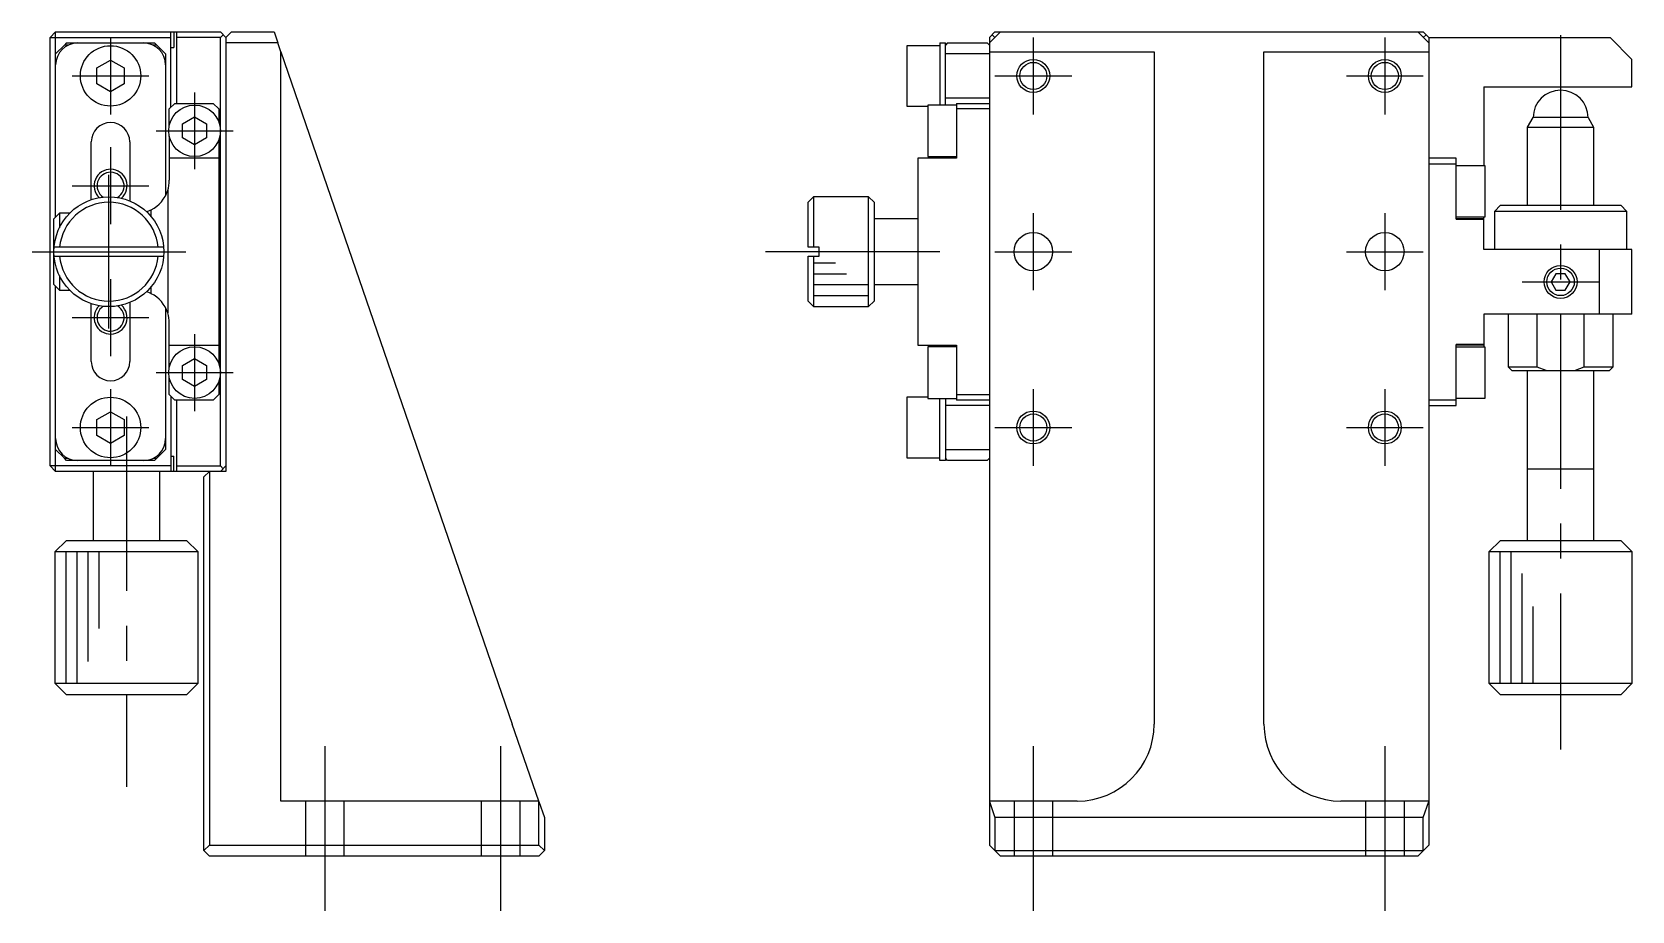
# Model space of a CAD drawing. Extents: x 0 to 312, y -8 to 225.
# Drawn here: x 166.3 to 312, y 75.9 to 155.9 of the extents above; entities that cross this region are included whole.
import ezdxf

# ---------------------------------------------------------------- set-up
doc = ezdxf.new("R2010")
doc.units = 0
doc.header["$LTSCALE"] = 0.5
doc.linetypes.add('CENTER', pattern=[50.8, 31.75, -6.35, 6.35, -6.35])
doc.linetypes.add('DASHED', pattern=[19.05, 12.7, -6.35])
for name, color, linetype in [('MSM_CENTER', 1, 'CENTER'), ('MSM_CONTINUOUS', 7, 'CONTINUOUS'), ('MSM_DASHED', 4, 'DASHED'), ('MSM_NARROW', 5, 'CONTINUOUS')]:
    doc.layers.add(name, color=color, linetype=linetype)

msp = doc.modelspace()

# ---------------------------------------------------------------- linework, layer by layer
at = {"layer": 'MSM_CENTER'}
for p, q in [((173.5, 155.4), (173.5, 148.4)), ((257.5, 155.4), (257.5, 148.4)), ((289.5, 155.4), (289.5, 148.4)), ((305.5, 155.6), (305.5, 90.6)), ((170, 151.9), (177, 151.9)), ((254, 151.9), (261, 151.9)), ((286, 151.9), (293, 151.9)), ((181.15, 150.4), (181.15, 143.4)), ((177.65, 146.9), (184.65, 146.9)), ((173.5, 145.4), (173.5, 138.4)), ((173.35, 128.9), (173.35, 142.9)), ((170, 141.9), (177, 141.9)), ((257.5, 139.4), (257.5, 132.4)), ((289.5, 139.4), (289.5, 132.4)), ((166.35, 135.9), (180.35, 135.9)), ((249, 135.9), (232, 135.9)), ((254, 135.9), (261, 135.9)), ((286, 135.9), (293, 135.9)), ((173.5, 133.4), (173.5, 126.4)), ((302, 133.15), (309, 133.15)), ((170, 129.9), (177, 129.9)), ((181.15, 128.4), (181.15, 121.4)), ((177.65, 124.9), (184.65, 124.9)), ((173.5, 123.4), (173.5, 116.4)), ((257.5, 123.4), (257.5, 116.4)), ((289.5, 123.4), (289.5, 116.4)), ((174.95, 120.9), (174.95, 87.2)), ((170, 119.9), (177, 119.9)), ((254, 119.9), (261, 119.9)), ((286, 119.9), (293, 119.9)), ((193, 90.9), (193, 75.9)), ((209, 90.9), (209, 75.9)), ((257.5, 90.9), (257.5, 75.9)), ((289.5, 90.9), (289.5, 75.9))]:
    msp.add_line(p, q, dxfattribs=at)
at = {"layer": 'MSM_CONTINUOUS'}
for p, q in [((168, 155.4), (168.5, 155.9)), ((168.5, 139.05), (168.5, 155.9)), ((168.5, 155.9), (183.5, 155.9)), ((179, 149.05), (179, 155.9)), ((179.25, 155.9), (179.25, 154.5)), ((179.5, 155.9), (179.5, 149.4)), ((183.5, 155.9), (184, 155.4)), ((184.5, 155.9), (184, 155.4)), ((184.5, 155.9), (188.38, 155.9)), ((188.38, 155.9), (188.72, 154.9)), ((253.5, 155.4), (254, 155.9)), ((254.5, 155.9), (253.5, 154.9)), ((254, 155.9), (293, 155.9)), ((293.5, 154.9), (292.5, 155.9)), ((293.5, 155.4), (293, 155.9)), ((168, 155.4), (179, 155.4)), ((168, 116.4), (168, 155.4)), ((168.5, 153.9), (169.3, 154.7)), ((169.5, 154.9), (169.3, 154.7)), ((169.63, 154.7), (169.3, 154.7)), ((169.5, 154.9), (177.5, 154.9)), ((177.7, 154.7), (177.37, 154.7)), ((177.5, 154.9), (177.7, 154.7)), ((178.5, 153.9), (177.7, 154.7)), ((179, 154.5), (179.25, 154.5)), ((183.5, 155.4), (179.5, 155.4)), ((183.75, 155.65), (183.5, 155.4)), ((183.5, 116.4), (183.5, 155.4)), ((184, 155.4), (184, 115.9)), ((188.72, 154.9), (184, 154.9)), ((189, 154.1), (188.72, 154.9)), ((246, 154.65), (246, 149.15)), ((249, 154.65), (246, 154.65)), ((249, 154.9), (249, 149.25)), ((249, 154.9), (249.5, 154.9)), ((249.7, 154.9), (249.5, 154.7)), ((249.5, 149.25), (249.5, 154.9)), ((249.7, 154.9), (253.3, 154.9)), ((253.5, 154.7), (253.3, 154.9)), ((253.5, 155.4), (253.5, 81.9)), ((253.75, 155.65), (254, 155.4)), ((293, 155.4), (293.25, 155.65)), ((293.5, 155.4), (293.5, 81.9)), ((293.5, 155.4), (310, 155.4)), ((310, 155.4), (312, 153.4)), ((172.25, 152.62), (173.5, 153.34)), ((173.5, 153.34), (174.75, 152.62)), ((178.5, 153.9), (178.5, 140.99)), ((189, 85.9), (189, 154.1)), ((189, 154.1), (210.07, 92.9)), ((253.5, 153.9), (249.5, 153.9)), ((253.5, 154.1), (268.5, 154.1)), ((268.5, 154.1), (268.5, 92.9)), ((278.5, 154.1), (293.5, 154.1)), ((278.5, 92.9), (278.5, 154.1)), ((312, 150.9), (312, 153.4)), ((172.25, 151.17), (172.25, 152.62)), ((174.75, 152.62), (174.75, 151.17)), ((173.5, 150.45), (172.25, 151.17)), ((174.75, 151.17), (173.5, 150.45)), ((298.5, 150.9), (298.5, 143.75)), ((298.5, 150.9), (312, 150.9)), ((178.85, 148.9), (179.35, 149.4)), ((178.85, 147.38), (178.85, 148.9)), ((179.35, 149.4), (182.85, 149.4)), ((182.85, 149.4), (183.35, 148.9)), ((183.35, 148.9), (183.35, 147.72)), ((246, 149.15), (247.9, 149.15)), ((247.9, 149.25), (247.9, 144.55)), ((250.5, 149.25), (247.9, 149.25)), ((249.5, 149.9), (253.5, 149.9)), ((250.5, 149.4), (250.5, 144.4)), ((250.5, 149.4), (253.5, 149.4)), ((253.5, 148.9), (250.5, 148.9)), ((180.05, 147.53), (181.15, 148.17)), ((180.05, 146.26), (180.05, 147.53)), ((181.15, 148.17), (182.25, 147.53)), ((182.25, 147.53), (182.25, 146.26)), ((302.5, 147.23), (303, 148.1)), ((302.5, 147.23), (308.5, 147.23)), ((302.5, 140.1), (302.5, 147.23)), ((308, 148.1), (303, 148.1)), ((308, 148.1), (308.5, 147.23)), ((308.5, 147.23), (308.5, 140.1)), ((171.75, 140.63), (171.75, 145.9)), ((175.25, 145.9), (175.25, 140.52)), ((178.85, 146.41), (178.85, 142.4)), ((181.15, 145.63), (180.05, 146.26)), ((182.25, 146.26), (181.15, 145.63)), ((183.35, 146.07), (183.35, 125.72)), ((183.35, 144.4), (178.85, 144.4)), ((247, 144.4), (247, 127.4)), ((250.5, 144.4), (247, 144.4)), ((247.9, 144.55), (250.5, 144.55)), ((249, 144.55), (249, 144.4)), ((249, 144.4), (249, 144.55)), ((249.5, 144.4), (249.5, 144.55)), ((296, 144.4), (293.5, 144.4)), ((296, 138.85), (296, 144.4)), ((293.5, 143.9), (296, 143.9)), ((296, 143.75), (298.6, 143.75)), ((298.6, 143.75), (298.6, 139.05)), ((178.7, 141.46), (178.7, 130.33)), ((237.5, 140.9), (237, 140.4)), ((237, 136.3), (237, 140.4)), ((237.5, 140.9), (237.5, 136.3)), ((242.5, 140.9), (237.5, 140.9)), ((242.5, 130.9), (242.5, 140.9)), ((243, 140.4), (242.5, 140.9)), ((243, 140.4), (243, 131.4)), ((299.5, 139.6), (300, 140.1)), ((311, 140.1), (300, 140.1)), ((311, 140.1), (311.5, 139.6)), ((168.35, 138.9), (168.85, 139.4)), ((168.35, 132.9), (168.35, 138.9)), ((168.85, 139.4), (168.85, 138.07)), ((169.78, 139.4), (168.85, 139.4)), ((177.2, 139.09), (177.2, 139.72)), ((247, 138.9), (243, 138.9)), ((298.6, 139.05), (296, 139.05)), ((298.5, 138.88), (296, 138.88)), ((296, 138.85), (298.5, 138.85)), ((298.5, 136.1), (298.5, 139.05)), ((299.5, 139.6), (311.5, 139.6)), ((299.5, 136.1), (299.5, 139.6)), ((311.5, 139.6), (311.5, 136.1)), ((178.33, 136.3), (168.37, 136.3)), ((168.37, 135.5), (178.33, 135.5)), ((238, 136.3), (237, 136.3)), ((237, 131.4), (237, 135.5)), ((237, 135.5), (238, 135.5)), ((237.5, 135.5), (237.5, 130.9)), ((238, 135.5), (238, 136.3)), ((312, 136.1), (298.5, 136.1)), ((309, 136.1), (309, 130.2)), ((312, 130.2), (312, 136.1)), ((168.85, 132.4), (168.35, 132.9)), ((168.5, 115.9), (168.5, 132.75)), ((168.85, 133.72), (168.85, 132.4)), ((177.2, 132.07), (177.2, 132.71)), ((243, 132.9), (247, 132.9)), ((305.07, 133.9), (304.63, 133.15)), ((304.63, 133.15), (305.07, 132.4)), ((305.93, 133.9), (305.07, 133.9)), ((306.37, 133.15), (305.93, 133.9)), ((305.93, 132.4), (306.37, 133.15)), ((168.85, 132.4), (169.78, 132.4)), ((171.75, 125.9), (171.75, 131.16)), ((175.25, 131.27), (175.25, 125.9)), ((237, 131.4), (237.5, 130.9)), ((242.5, 130.9), (243, 131.4)), ((305.07, 132.4), (305.93, 132.4)), ((178.5, 130.8), (178.5, 117.9)), ((237.5, 130.9), (242.5, 130.9)), ((312, 130.2), (298.5, 130.2)), ((298.5, 130.2), (298.5, 127.25)), ((300.75, 125.4), (300.75, 130.2)), ((303.38, 125.4), (303.38, 130.2)), ((307.62, 130.2), (307.62, 125.4)), ((310.25, 130.2), (310.25, 125.4)), ((178.85, 125.38), (178.85, 129.4)), ((178.85, 127.4), (183.35, 127.4)), ((247, 127.4), (250.5, 127.4)), ((247.9, 127.25), (247.9, 122.55)), ((250.5, 127.25), (247.9, 127.25)), ((249, 127.4), (249, 127.25)), ((249, 127.4), (249, 127.25)), ((249.5, 127.25), (249.5, 127.4)), ((250.5, 127.4), (250.5, 122.4)), ((296, 121.9), (296, 127.44)), ((298.5, 127.44), (296, 127.44)), ((296, 127.41), (298.5, 127.41)), ((296, 127.25), (298.6, 127.25)), ((298.6, 127.25), (298.6, 122.55)), ((180.05, 125.53), (181.15, 126.17)), ((180.05, 124.26), (180.05, 125.53)), ((181.15, 126.17), (182.25, 125.53)), ((182.25, 125.53), (182.25, 124.26)), ((303.38, 125.4), (300.75, 125.4)), ((301.05, 125.1), (300.75, 125.4)), ((304.18, 125.1), (303.38, 125.4)), ((307.62, 125.4), (306.82, 125.1)), ((310.25, 125.4), (307.62, 125.4)), ((310.25, 125.4), (309.95, 125.1)), ((178.85, 122.9), (178.85, 124.41)), ((181.15, 123.63), (180.05, 124.26)), ((182.25, 124.26), (181.15, 123.63)), ((183.35, 124.07), (183.35, 122.9)), ((301.05, 125.1), (309.95, 125.1)), ((302.5, 109.6), (302.5, 125.1)), ((308.5, 125.1), (308.5, 109.6)), ((179.35, 122.4), (178.85, 122.9)), ((179, 122.75), (179, 115.9)), ((182.85, 122.4), (179.35, 122.4)), ((179.5, 122.4), (179.5, 115.9)), ((183.35, 122.9), (182.85, 122.4)), ((246, 122.65), (246, 117.15)), ((247.9, 122.65), (246, 122.65)), ((247.9, 122.55), (250.5, 122.55)), ((249, 116.9), (249, 122.55)), ((249.5, 122.55), (249.5, 116.9)), ((250.5, 122.9), (253.5, 122.9)), ((253.5, 122.4), (250.5, 122.4)), ((296, 122.4), (293.5, 122.4)), ((298.6, 122.55), (296, 122.55)), ((172.25, 120.62), (173.5, 121.34)), ((173.5, 121.34), (174.75, 120.62)), ((253.5, 121.9), (249.5, 121.9)), ((293.5, 121.9), (296, 121.9)), ((172.25, 119.17), (172.25, 120.62)), ((174.75, 120.62), (174.75, 119.17)), ((173.5, 118.45), (172.25, 119.17)), ((174.75, 119.17), (173.5, 118.45)), ((168.5, 117.9), (169.3, 117.1)), ((169.3, 117.1), (169.63, 117.1)), ((169.5, 116.9), (169.3, 117.1)), ((177.5, 116.9), (169.5, 116.9)), ((177.37, 117.1), (177.7, 117.1)), ((177.7, 117.1), (177.5, 116.9)), ((177.7, 117.1), (178.5, 117.9)), ((179, 117.3), (179.25, 117.3)), ((179.25, 115.9), (179.25, 117.3)), ((246, 117.15), (249, 117.15)), ((249.5, 116.9), (249, 116.9)), ((249.5, 117.9), (253.5, 117.9)), ((249.7, 116.9), (249.5, 117.1)), ((253.3, 116.9), (249.7, 116.9)), ((253.3, 116.9), (253.5, 117.1)), ((179, 116.4), (168, 116.4)), ((168.5, 115.9), (168, 116.4)), ((184, 115.9), (168.5, 115.9)), ((171.95, 109.6), (171.95, 115.9)), ((177.95, 115.9), (177.95, 109.6)), ((179.5, 116.4), (183.5, 116.4)), ((182, 115.4), (182.5, 115.9)), ((182, 81.4), (182, 115.4)), ((182.5, 115.9), (182.5, 81.9)), ((184, 116.4), (183.5, 115.9)), ((183.5, 116.4), (183.75, 116.15)), ((308.5, 116.1), (302.5, 116.1)), ((168.45, 108.6), (169.45, 109.6)), ((180.45, 109.6), (169.45, 109.6)), ((180.45, 109.6), (181.45, 108.6)), ((299, 108.6), (300, 109.6)), ((311, 109.6), (300, 109.6)), ((311, 109.6), (312, 108.6)), ((168.45, 108.6), (181.45, 108.6)), ((168.45, 96.6), (168.45, 108.6)), ((181.45, 108.6), (181.45, 96.6)), ((299, 108.6), (312, 108.6)), ((299, 96.6), (299, 108.6)), ((312, 108.6), (312, 96.6)), ((181.45, 96.6), (168.45, 96.6)), ((169.45, 95.6), (168.45, 96.6)), ((181.45, 96.6), (180.45, 95.6)), ((312, 96.6), (299, 96.6)), ((300, 95.6), (299, 96.6)), ((312, 96.6), (311, 95.6)), ((169.45, 95.6), (180.45, 95.6)), ((300, 95.6), (311, 95.6)), ((212.48, 85.9), (210.07, 92.9)), ((212.48, 85.9), (189, 85.9)), ((212.5, 85.85), (212.48, 85.9)), ((212.5, 81.9), (212.5, 85.85)), ((212.5, 85.85), (213, 84.4)), ((261.5, 85.9), (253.5, 85.9)), ((253.5, 85.85), (254, 84.4)), ((293.5, 85.9), (285.5, 85.9)), ((293, 84.4), (293.5, 85.85)), ((213, 84.4), (213, 81.4)), ((293, 84.4), (254, 84.4)), ((254, 84.4), (254, 81.4)), ((293, 81.4), (293, 84.4)), ((182.5, 81.9), (182, 81.4)), ((182.5, 81.9), (212.5, 81.9)), ((213, 81.4), (212.5, 81.9)), ((253.5, 81.9), (254.5, 80.9)), ((293.5, 81.9), (292.5, 80.9)), ((182, 81.4), (182.5, 80.9)), ((212.5, 80.9), (182.5, 80.9)), ((212.5, 80.9), (213, 81.4)), ((254, 81.4), (293, 81.4)), ((292.5, 80.9), (254.5, 80.9))]:
    msp.add_line(p, q, dxfattribs=at)
for centre, radius in [((173.5, 151.9), 2.75), ((257.5, 151.9), 1.23), ((289.5, 151.9), 1.23), ((181.15, 146.9), 2.35), ((173.35, 135.9), 5), ((257.5, 135.9), 1.75), ((289.5, 135.9), 1.75), ((305.5, 133.15), 1.5), ((181.15, 124.9), 2.35), ((173.5, 119.9), 2.75), ((257.5, 119.9), 1.23), ((289.5, 119.9), 1.23)]:
    msp.add_circle(centre, radius, dxfattribs=at)
for centre, radius, start, end in [((170.5, 152.9), 2, 90, 180), ((176.5, 152.9), 2, 0, 90), ((305.5, 148.1), 2.5, 0, 180), ((173.5, 145.9), 1.75, 0, 180), ((173.5, 141.9), 1.23, 300.4346, 236.7012), ((175.85, 142.4), 3, 296.7437, 341.8051), ((175.85, 142.4), 3, 341.8051, 0), ((173.35, 135.9), 4.5, 5.0997, 174.9003), ((175.85, 142.4), 3, 287.904, 296.7437), ((173.35, 135.9), 4.5, 185.0997, 354.9003), ((175.85, 129.4), 3, 63.2563, 72.096), ((175.85, 129.4), 3, 18.1966, 63.2545), ((173.5, 129.9), 1.23, 123.2988, 59.5654), ((175.85, 129.4), 3, 0, 18.1949), ((173.5, 125.9), 1.75, 180, 0), ((170.5, 118.9), 2, 180, 270), ((176.5, 118.9), 2, 270, 0), ((261.5, 92.9), 7, 270, 0), ((285.5, 92.9), 7, 180, 270)]:
    msp.add_arc(centre, radius, start, end, dxfattribs=at)
at = {"layer": 'MSM_DASHED'}
for p, q in [((191.25, 85.9), (191.25, 80.9)), ((194.75, 85.9), (194.75, 80.9)), ((207.25, 85.9), (207.25, 80.9)), ((210.75, 85.9), (210.75, 80.9)), ((255.75, 85.9), (255.75, 80.9)), ((259.25, 85.9), (259.25, 80.9)), ((287.75, 85.9), (287.75, 80.9)), ((291.25, 85.9), (291.25, 80.9))]:
    msp.add_line(p, q, dxfattribs=at)
at = {"layer": 'MSM_NARROW'}
for p, q in [((237.5, 134.9), (239.5, 134.9)), ((237.5, 133.9), (240.5, 133.9)), ((237.5, 132.9), (242.5, 132.9)), ((237.5, 131.9), (242.5, 131.9)), ((169.45, 96.6), (169.45, 108.6)), ((170.45, 96.6), (170.45, 108.6)), ((171.45, 98.6), (171.45, 108.6)), ((172.45, 101.6), (172.45, 108.6)), ((300, 96.6), (300, 108.6)), ((301, 96.6), (301, 108.6)), ((302, 96.6), (302, 106.6)), ((303, 96.6), (303, 103.6))]:
    msp.add_line(p, q, dxfattribs=at)
for centre, radius in [((257.5, 151.9), 1.5), ((289.5, 151.9), 1.5), ((305.5, 133.15), 1.25), ((257.5, 119.9), 1.5), ((289.5, 119.9), 1.5)]:
    msp.add_circle(centre, radius, dxfattribs=at)
for centre, start, end in [((173.5, 141.9), 311.0803, 226.0555), ((173.5, 129.9), 133.9445, 48.9197)]:
    msp.add_arc(centre, 1.5, start, end, dxfattribs=at)

doc.saveas('drawing.dxf')
